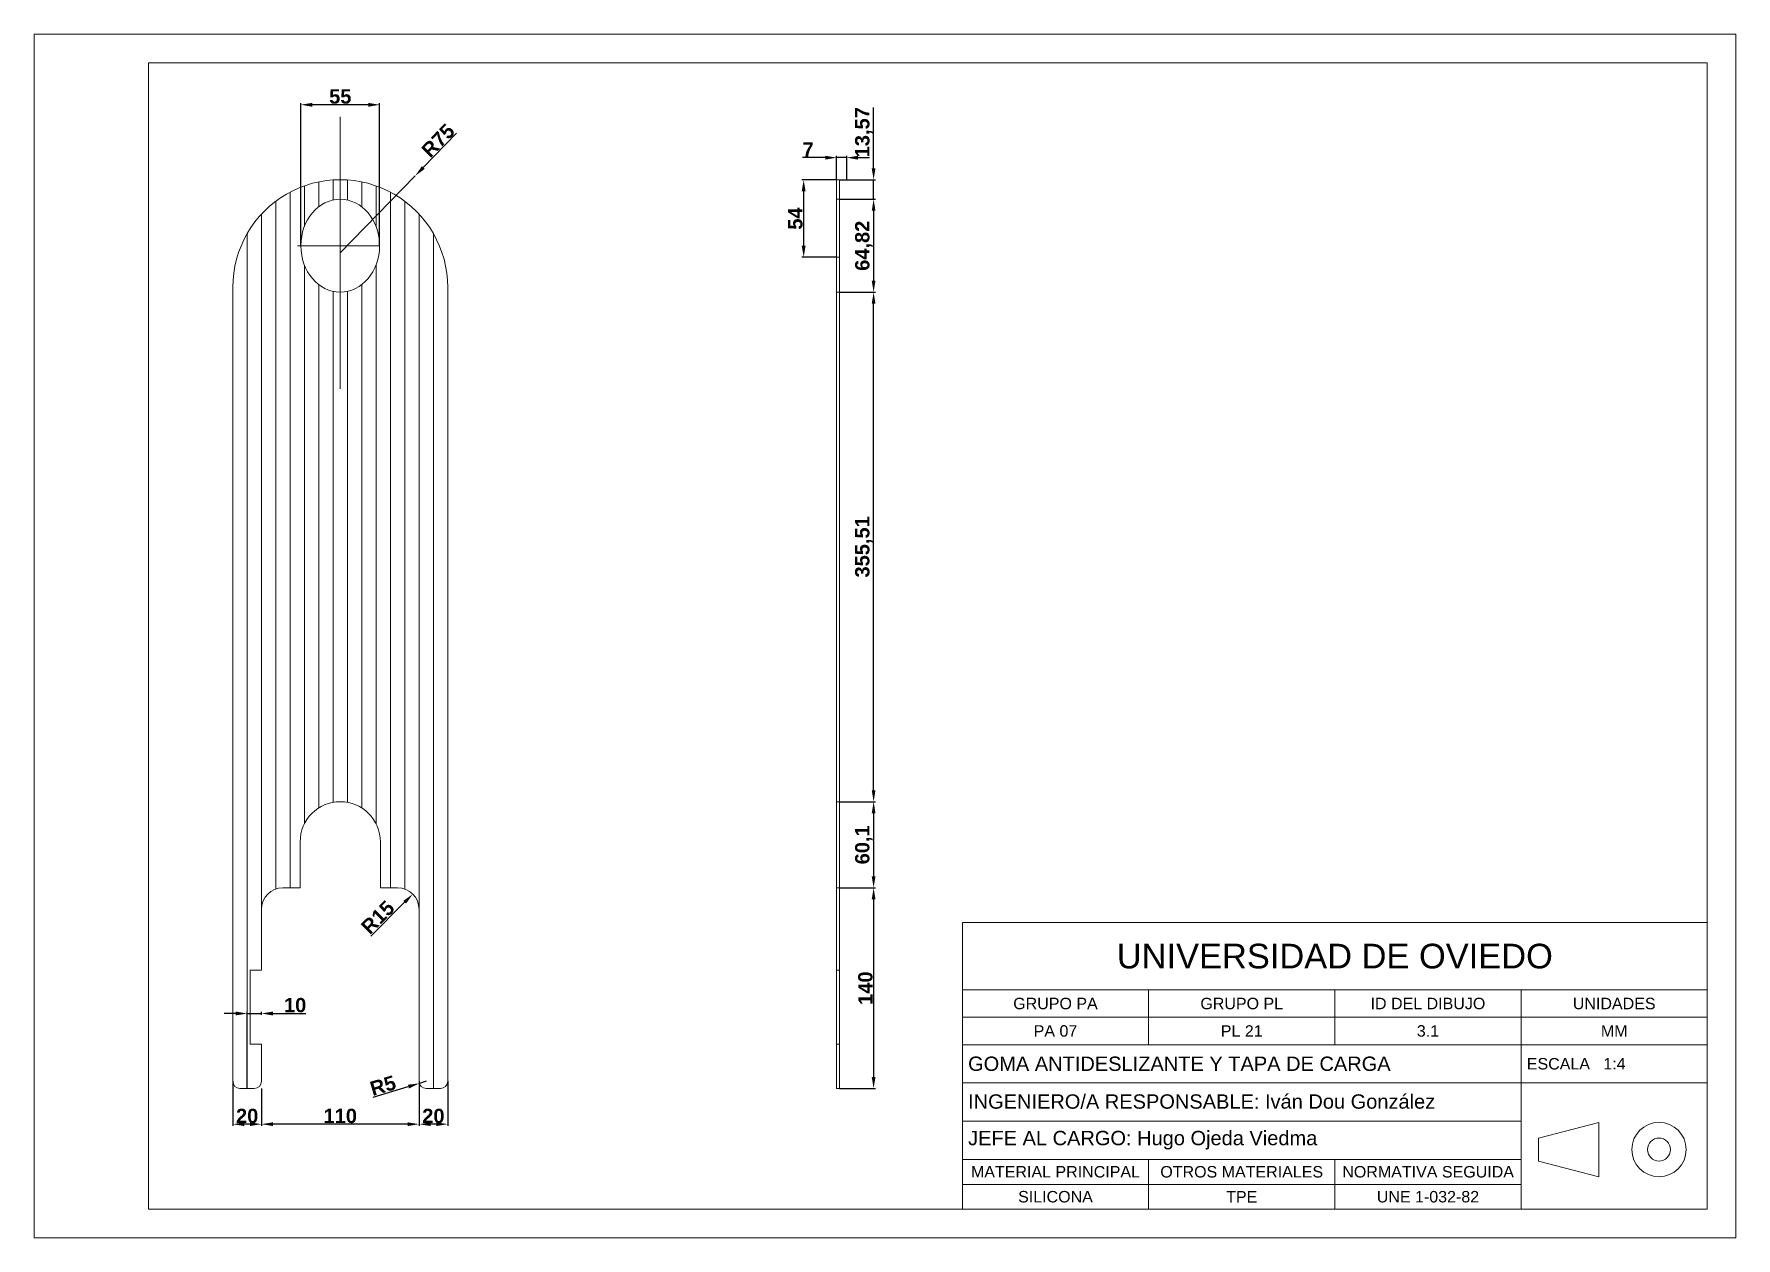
# Paper-space layout 'Goma antideslizante' of a CAD drawing. Header units: millimetres. Extents: x 0 to 297, y 0 to 210.
# The model-space entities are those that its viewports show. They can reach past a viewport. Long polylines and large blocks are cut down to what shows.
import ezdxf

# ---------------------------------------------------------------- set-up
doc = ezdxf.new("R2010")
doc.units = ezdxf.units.MM
doc.linetypes.add('TRAZO_Y_PUNTO', pattern=[25.4, 12.7, -6.35, 0, -6.35])
doc.linetypes.add('TRAZOS', pattern=[19.05, 12.7, -6.35])
for name, color, linetype, lineweight in [('01_Contornos', 7, 'Continuous', 20), ('02_Ocultas', 4, 'TRAZOS', 20), ('03_Ejes', 1, 'TRAZO_Y_PUNTO', 18), ('04_Cotas', 3, 'Continuous', 18)]:
    doc.layers.add(name, color=color, linetype=linetype, lineweight=lineweight)
doc.styles.add('EstiloCota', font='arialbd.ttf', dxfattribs={"height": 10})
doc.styles.get("Standard").update_dxf_attribs({"font": 'arial.ttf'})
doc.dimstyles.new('CotasUNE', dxfattribs={"dimtxt": 10, "dimasz": 8, "dimexe": 1.25, "dimexo": 0, "dimtad": 1, "dimtxsty": 'EstiloCota', "dimcen": 2.5, "dimclrd": 256, "dimclrt": 256, "dimadec": 0, "dimazin": 0, "dimtfac": 1, "dimtmove": 0, "dimatfit": 3, "dimfxl": 1, "dimarcsym": 0})

# ---------------------------------------------------------------- blocks, each defined once
blk = doc.blocks.new('UNE A4H')
for p, q in [((0, 210), (0, 0)), ((297, 210), (0, 210)), ((297, 0), (297, 210)), ((20, 205), (20, 5)), ((292, 205), (20, 205)), ((292, 5), (292, 205)), ((162, 55), (292, 55)), ((162, 43.27), (162, 55)), ((292, 43.27), (162, 43.27)), ((162, 43.27), (162, 5)), ((194.5, 43.27), (194.5, 33.7)), ((227, 43.27), (227, 33.7)), ((259.5, 43.27), (259.5, 33.7)), ((162, 38.49), (292, 38.49)), ((292, 33.7), (162, 33.7)), ((259.5, 33.7), (259.5, 25)), ((162, 27.04), (259.5, 27.04)), ((259.5, 27.04), (292, 27.04)), ((259.5, 25), (259.5, 5)), ((162, 20.37), (259.5, 20.37)), ((262.55, 17.42), (273.06, 20.16)), ((273.06, 10.67), (273.06, 20.16)), ((262.55, 13.41), (262.55, 17.42)), ((162, 13.7), (259.5, 13.7)), ((194.5, 5), (194.5, 13.7)), ((227, 13.7), (227, 5)), ((262.55, 13.41), (273.06, 10.67)), ((162, 9.35), (259.5, 9.35)), ((20, 5), (292, 5)), ((0, 0), (297, 0))]:
    blk.add_line(p, q)
for radius in [4.74, 2]:
    blk.add_circle((283.57, 15.42), radius)
for s, insert, char_height, width, attachment_point in [('GRUPO PA', (178.25, 40.88), 2, 32.5, 5), ('GRUPO PL', (210.75, 40.88), 2, 32.5, 5), ('ID DEL DIBUJO', (243.25, 40.88), 2, 32.5, 5), ('UNIDADES', (275.75, 40.88), 2, 32.5, 5), ('PA 07', (178.25, 36.1), 2, 32.5, 5), ('PL 21', (210.75, 36.1), 2, 32.5, 5), ('3.1', (243.25, 36.1), 2, 32.5, 5), ('MM', (275.75, 36.1), 2, 32.5, 5), ('GOMA ANTIDESLIZANTE Y TAPA DE CARGA', (163, 30.37), 2.5, 97.1143, 4), ('INGENIERO/A RESPONSABLE: Iván Dou González', (163, 23.78), 2.5, 97.2779, 4), ('JEFE AL CARGO: Hugo Ojeda Viedma', (163, 17.05), 2.5, 97.2059, 4), ('MATERIAL PRINCIPAL', (178.25, 11.53), 2, 32.5, 5), ('OTROS MATERIALES', (210.75, 11.53), 2, 32.5, 5), ('NORMATIVA SEGUIDA', (243.28, 11.53), 2, 32.44, 5), ('SILICONA', (178.25, 7.18), 2, 32.5, 5), ('TPE', (210.75, 7.18), 2, 32.5, 5), ('UNE 1-032-82', (243.25, 7.18), 2, 32.5, 5)]:
    blk.add_mtext(s, dxfattribs=dict(insert=insert, char_height=char_height, width=width, attachment_point=attachment_point))
at = {"layer": '01_Contornos'}
for s, insert, char_height, width, attachment_point in [('UNIVERSIDAD DE OVIEDO', (227, 49.14), 4.3, 130, 5), ('ESCALA   1:4', (260.5, 30.37), 2, 32.5, 4)]:
    blk.add_mtext(s, dxfattribs=dict(at, insert=insert, char_height=char_height, width=width, attachment_point=attachment_point))
blk = doc.blocks.new('*D1')
at = {"layer": '04_Cotas', "color": 0, "lineweight": -2, "transparency": 16777216}
for p, q in [((423.5, 555.6), (448.6, 555.6)), ((423.5, 200.1), (448.6, 200.1))]:
    blk.add_line(p, q, dxfattribs=at)
at = {"layer": '04_Cotas', "lineweight": -2, "transparency": 16777216}
blk.add_line((447.3, 208.1), (447.3, 547.6), dxfattribs=at)
at = {"layer": '04_Cotas', "transparency": 16777216}
for points in [[(446, 547.6), (448.6, 547.6), (447.3, 555.6)], [(446, 208.1), (448.6, 208.1), (447.3, 200.1)]]:
    blk.add_solid(points, dxfattribs=at)
at = {"layer": 'Defpoints', "color": 0, "transparency": 16777216}
for p in [(423.5, 555.6), (447.3, 555.6), (423.5, 200.1)]:
    blk.add_point(p, dxfattribs=at)
at = {"layer": '04_Cotas', "transparency": 16777216, "insert": (440.5, 377.9), "char_height": 10, "attachment_point": 5, "rotation": 90, "style": 'EstiloCota'}
blk.add_mtext('355,51', dxfattribs=at)
blk = doc.blocks.new('*D2')
at = {"layer": '04_Cotas', "color": 0, "lineweight": -2, "transparency": 16777216}
for p, q in [((423.5, 620.4), (448.6, 620.4)), ((423.5, 555.6), (448.6, 555.6))]:
    blk.add_line(p, q, dxfattribs=at)
at = {"layer": '04_Cotas', "lineweight": -2, "transparency": 16777216}
blk.add_line((447.3, 612.4), (447.3, 563.6), dxfattribs=at)
at = {"layer": '04_Cotas', "transparency": 16777216}
for points in [[(446, 612.4), (448.6, 612.4), (447.3, 620.4)], [(446, 563.6), (448.6, 563.6), (447.3, 555.6)]]:
    blk.add_solid(points, dxfattribs=at)
at = {"layer": 'Defpoints', "color": 0, "transparency": 16777216}
for p in [(423.5, 620.4), (423.5, 555.6), (447.3, 555.6)]:
    blk.add_point(p, dxfattribs=at)
at = {"layer": '04_Cotas', "transparency": 16777216, "insert": (440.5, 588), "char_height": 10, "attachment_point": 5, "rotation": 90, "style": 'EstiloCota'}
blk.add_mtext('64,82', dxfattribs=at)
blk = doc.blocks.new('*D3')
at = {"layer": '04_Cotas', "lineweight": -2, "transparency": 16777216}
for p, q in [((447.3, 642), (447.3, 684.5)), ((447.3, 620.4), (447.3, 634)), ((447.3, 612.4), (447.3, 604.4))]:
    blk.add_line(p, q, dxfattribs=at)
at = {"layer": '04_Cotas', "color": 0, "lineweight": -2, "transparency": 16777216}
for p, q in [((423.5, 634), (448.6, 634)), ((423.5, 620.4), (448.6, 620.4))]:
    blk.add_line(p, q, dxfattribs=at)
at = {"layer": '04_Cotas', "transparency": 16777216}
for points in [[(446, 642), (448.6, 642), (447.3, 634)], [(446, 612.4), (448.6, 612.4), (447.3, 620.4)]]:
    blk.add_solid(points, dxfattribs=at)
at = {"layer": 'Defpoints', "color": 0, "transparency": 16777216}
for p in [(423.5, 634), (447.3, 634), (423.5, 620.4)]:
    blk.add_point(p, dxfattribs=at)
at = {"layer": '04_Cotas', "transparency": 16777216, "insert": (440.5, 667.2), "char_height": 10, "attachment_point": 5, "rotation": 90, "style": 'EstiloCota'}
blk.add_mtext('13,57', dxfattribs=at)
blk = doc.blocks.new('*D4')
at = {"layer": '04_Cotas', "color": 0, "lineweight": -2, "transparency": 16777216}
for p, q in [((423.5, 140), (448.6, 140)), ((423.5, 0), (448.6, 0))]:
    blk.add_line(p, q, dxfattribs=at)
at = {"layer": '04_Cotas', "lineweight": -2, "transparency": 16777216}
blk.add_line((447.3, 132), (447.3, 8), dxfattribs=at)
at = {"layer": '04_Cotas', "transparency": 16777216}
for points in [[(446, 132), (448.6, 132), (447.3, 140)], [(446, 8), (448.6, 8), (447.3, 0)]]:
    blk.add_solid(points, dxfattribs=at)
at = {"layer": 'Defpoints', "color": 0, "transparency": 16777216}
for p in [(423.5, 140), (423.5, 0), (447.3, 0)]:
    blk.add_point(p, dxfattribs=at)
at = {"layer": '04_Cotas', "transparency": 16777216, "insert": (441.6, 70), "char_height": 10, "attachment_point": 5, "rotation": 90, "style": 'EstiloCota'}
blk.add_mtext('140', dxfattribs=at)
blk = doc.blocks.new('*D5')
at = {"layer": '04_Cotas', "lineweight": -2, "transparency": 16777216}
for p, q in [((413.5, 649.5), (397.7, 649.5)), ((428.5, 649.5), (421.5, 649.5)), ((436.5, 649.5), (444.5, 649.5))]:
    blk.add_line(p, q, dxfattribs=at)
at = {"layer": '04_Cotas', "color": 0, "lineweight": -2, "transparency": 16777216}
for p, q in [((421.5, 634), (421.5, 650.7)), ((428.5, 634), (428.5, 650.7))]:
    blk.add_line(p, q, dxfattribs=at)
at = {"layer": '04_Cotas', "transparency": 16777216}
for points in [[(413.5, 650.8), (413.5, 648.1), (421.5, 649.5)], [(436.5, 650.8), (436.5, 648.1), (428.5, 649.5)]]:
    blk.add_solid(points, dxfattribs=at)
at = {"layer": 'Defpoints', "color": 0, "transparency": 16777216}
for p in [(421.5, 649.5), (421.5, 634), (428.5, 634)]:
    blk.add_point(p, dxfattribs=at)
at = {"layer": '04_Cotas', "transparency": 16777216, "insert": (401.6, 655.1), "char_height": 10, "attachment_point": 5, "style": 'EstiloCota'}
blk.add_mtext('7', dxfattribs=at)
blk = doc.blocks.new('*D6')
at = {"layer": '04_Cotas', "color": 0, "lineweight": -2, "transparency": 16777216}
for p, q in [((130, 5), (130, -26.1)), ((150, 5), (150, -26.1))]:
    blk.add_line(p, q, dxfattribs=at)
at = {"layer": '04_Cotas', "lineweight": -2, "transparency": 16777216}
blk.add_line((142, -24.9), (138, -24.9), dxfattribs=at)
at = {"layer": '04_Cotas', "transparency": 16777216}
for points in [[(138, -23.6), (138, -26.2), (130, -24.9)], [(142, -23.6), (142, -26.2), (150, -24.9)]]:
    blk.add_solid(points, dxfattribs=at)
at = {"layer": 'Defpoints', "color": 0, "transparency": 16777216}
for p in [(130, 5), (150, 5), (130, -24.9)]:
    blk.add_point(p, dxfattribs=at)
at = {"layer": '04_Cotas', "transparency": 16777216, "insert": (140, -19.2), "char_height": 10, "attachment_point": 5, "style": 'EstiloCota'}
blk.add_mtext('20', dxfattribs=at)
blk = doc.blocks.new('*D7')
at = {"layer": '04_Cotas', "color": 0, "lineweight": -2, "transparency": 16777216}
for p, q in [((20, 0), (20, -26.1)), ((130, 0), (130, -26.1))]:
    blk.add_line(p, q, dxfattribs=at)
at = {"layer": '04_Cotas', "lineweight": -2, "transparency": 16777216}
blk.add_line((122, -24.9), (28, -24.9), dxfattribs=at)
at = {"layer": '04_Cotas', "transparency": 16777216}
for points in [[(28, -23.6), (28, -26.2), (20, -24.9)], [(122, -23.6), (122, -26.2), (130, -24.9)]]:
    blk.add_solid(points, dxfattribs=at)
at = {"layer": 'Defpoints', "color": 0, "transparency": 16777216}
for p in [(20, 0), (130, 0), (20, -24.9)]:
    blk.add_point(p, dxfattribs=at)
at = {"layer": '04_Cotas', "transparency": 16777216, "insert": (75, -19.2), "char_height": 10, "attachment_point": 5, "style": 'EstiloCota'}
blk.add_mtext('110', dxfattribs=at)
blk = doc.blocks.new('*D8')
at = {"layer": '04_Cotas', "color": 0, "lineweight": -2, "transparency": 16777216}
for p, q in [((0, 5), (0, -26.1)), ((20, 0), (20, -26.1))]:
    blk.add_line(p, q, dxfattribs=at)
at = {"layer": '04_Cotas', "lineweight": -2, "transparency": 16777216}
blk.add_line((12, -24.9), (8, -24.9), dxfattribs=at)
at = {"layer": '04_Cotas', "transparency": 16777216}
for points in [[(8, -23.6), (8, -26.2), (0, -24.9)], [(12, -23.6), (12, -26.2), (20, -24.9)]]:
    blk.add_solid(points, dxfattribs=at)
at = {"layer": 'Defpoints', "color": 0, "transparency": 16777216}
for p in [(0, 5), (20, 0), (0, -24.9)]:
    blk.add_point(p, dxfattribs=at)
at = {"layer": '04_Cotas', "transparency": 16777216, "insert": (10, -19.2), "char_height": 10, "attachment_point": 5, "style": 'EstiloCota'}
blk.add_mtext('20', dxfattribs=at)
blk = doc.blocks.new('*D9')
at = {"layer": '04_Cotas', "lineweight": -2, "transparency": 16777216}
for p, q in [((2, 52.3), (-6, 52.3)), ((10, 52.3), (20, 52.3)), ((28, 52.3), (51, 52.3))]:
    blk.add_line(p, q, dxfattribs=at)
at = {"layer": '04_Cotas', "color": 0, "lineweight": -2, "transparency": 16777216}
for p, q in [((10, 0), (10, 53.6)), ((20, 51.3), (20, 53.6))]:
    blk.add_line(p, q, dxfattribs=at)
at = {"layer": '04_Cotas', "transparency": 16777216}
for points in [[(2, 53.7), (2, 51), (10, 52.3)], [(28, 53.7), (28, 51), (20, 52.3)]]:
    blk.add_solid(points, dxfattribs=at)
at = {"layer": 'Defpoints', "color": 0, "transparency": 16777216}
for p in [(20, 52.3), (20, 51.3), (10, 0)]:
    blk.add_point(p, dxfattribs=at)
at = {"layer": '04_Cotas', "transparency": 16777216, "insert": (43.5, 58.1), "char_height": 10, "attachment_point": 5, "style": 'EstiloCota'}
blk.add_mtext('10', dxfattribs=at)
blk = doc.blocks.new('*D10')
at = {"layer": '04_Cotas', "color": 0, "lineweight": -2, "transparency": 16777216}
for p, q in [((47.5, 588), (47.5, 687.6)), ((102.5, 588), (102.5, 687.6))]:
    blk.add_line(p, q, dxfattribs=at)
at = {"layer": '04_Cotas', "lineweight": -2, "transparency": 16777216}
blk.add_line((94.5, 686.4), (55.5, 686.4), dxfattribs=at)
at = {"layer": '04_Cotas', "transparency": 16777216}
for points in [[(55.5, 687.7), (55.5, 685), (47.5, 686.4)], [(94.5, 687.7), (94.5, 685), (102.5, 686.4)]]:
    blk.add_solid(points, dxfattribs=at)
at = {"layer": 'Defpoints', "color": 0, "transparency": 16777216}
for p in [(47.5, 686.4), (47.5, 588), (102.5, 588)]:
    blk.add_point(p, dxfattribs=at)
at = {"layer": '04_Cotas', "transparency": 16777216, "insert": (75, 692.1), "char_height": 10, "attachment_point": 5, "style": 'EstiloCota'}
blk.add_mtext('55', dxfattribs=at)
blk = doc.blocks.new('*D11')
at = {"layer": '04_Cotas', "lineweight": -2, "transparency": 16777216}
blk.add_line((96.3, 106.3), (119.9, 129.9), dxfattribs=at)
at = {"layer": '04_Cotas', "transparency": 16777216}
blk.add_solid([(119, 130.9), (120.9, 129), (125.6, 135.6)], dxfattribs=at)
at = {"layer": 'Defpoints', "color": 0, "transparency": 16777216}
for p in [(125.6, 135.6), (115, 125)]:
    blk.add_point(p, dxfattribs=at)
at = {"layer": '04_Cotas', "transparency": 16777216, "insert": (101.2, 119.4), "char_height": 10, "attachment_point": 5, "rotation": 45, "style": 'EstiloCota'}
blk.add_mtext('R15', dxfattribs=at)
blk = doc.blocks.new('*D12')
at = {"layer": '04_Cotas', "lineweight": -2, "transparency": 16777216}
for p, q in [((97.9, -6), (122.5, 1.3)), ((135, 5), (130.2, 3.6))]:
    blk.add_line(p, q, dxfattribs=at)
at = {"layer": '04_Cotas', "transparency": 16777216}
blk.add_solid([(122.2, 2.6), (122.9, 0), (130.2, 3.6)], dxfattribs=at)
at = {"layer": 'Defpoints', "color": 0, "transparency": 16777216}
for p in [(130.2, 3.6), (135, 5)]:
    blk.add_point(p, dxfattribs=at)
at = {"layer": '04_Cotas', "transparency": 16777216, "insert": (104.8, 2), "char_height": 10, "attachment_point": 5, "rotation": 16.515, "style": 'EstiloCota'}
blk.add_mtext('R5', dxfattribs=at)
blk = doc.blocks.new('*D13')
at = {"layer": '04_Cotas', "lineweight": -2, "transparency": 16777216}
for p, q in [((156.2, 666.5), (132.9, 642.5)), ((75, 583.1), (127.3, 636.8))]:
    blk.add_line(p, q, dxfattribs=at)
at = {"layer": '04_Cotas', "transparency": 16777216}
blk.add_solid([(132, 643.5), (133.9, 641.6), (127.3, 636.8)], dxfattribs=at)
at = {"layer": 'Defpoints', "color": 0, "transparency": 16777216}
for p in [(127.3, 636.8), (75, 583.1)]:
    blk.add_point(p, dxfattribs=at)
at = {"layer": '04_Cotas', "transparency": 16777216, "insert": (143.3, 661.4), "char_height": 10, "attachment_point": 5, "rotation": 45.7555, "style": 'EstiloCota'}
blk.add_mtext('R75', dxfattribs=at)
blk = doc.blocks.new('*D14')
at = {"layer": '04_Cotas', "color": 0, "lineweight": -2, "transparency": 16777216}
for p, q in [((421.5, 634), (397.2, 634)), ((421.5, 580), (397.2, 580))]:
    blk.add_line(p, q, dxfattribs=at)
at = {"layer": '04_Cotas', "lineweight": -2, "transparency": 16777216}
blk.add_line((398.5, 588), (398.5, 626), dxfattribs=at)
at = {"layer": '04_Cotas', "transparency": 16777216}
for points in [[(397.1, 626), (399.8, 626), (398.5, 634)], [(397.1, 588), (399.8, 588), (398.5, 580)]]:
    blk.add_solid(points, dxfattribs=at)
at = {"layer": 'Defpoints', "color": 0, "transparency": 16777216}
for p in [(398.5, 634), (421.5, 634), (421.5, 580)]:
    blk.add_point(p, dxfattribs=at)
at = {"layer": '04_Cotas', "transparency": 16777216, "insert": (392.7, 607), "char_height": 10, "attachment_point": 5, "rotation": 90, "style": 'EstiloCota'}
blk.add_mtext('54', dxfattribs=at)
blk = doc.blocks.new('*D43')
at = {"layer": '04_Cotas', "color": 0, "lineweight": -2, "transparency": 16777216}
for p, q in [((423.5, 200.1), (448.6, 200.1)), ((423.5, 140), (448.6, 140))]:
    blk.add_line(p, q, dxfattribs=at)
at = {"layer": '04_Cotas', "lineweight": -2, "transparency": 16777216}
blk.add_line((447.3, 192.1), (447.3, 148), dxfattribs=at)
at = {"layer": '04_Cotas', "transparency": 16777216}
for points in [[(446, 192.1), (448.6, 192.1), (447.3, 200.1)], [(446, 148), (448.6, 148), (447.3, 140)]]:
    blk.add_solid(points, dxfattribs=at)
at = {"layer": 'Defpoints', "color": 0, "transparency": 16777216}
for p in [(423.5, 200.1), (423.5, 140), (447.3, 140)]:
    blk.add_point(p, dxfattribs=at)
at = {"layer": '04_Cotas', "transparency": 16777216, "insert": (440.5, 170), "char_height": 10, "attachment_point": 5, "rotation": 90, "style": 'EstiloCota'}
blk.add_mtext('60,1', dxfattribs=at)

msp = doc.modelspace()

# ---------------------------------------------------------------- linework, layer by layer
at = {"layer": '01_Contornos'}
for p, q in [((50, 629.795), (50, 601.518)), ((60, 632.57), (60, 615.184)), ((70, 633.918), (70, 619.89)), ((80, 633.918), (80, 619.89)), ((90, 632.57), (90, 615.184)), ((100, 629.795), (100, 601.518)), ((421.461, 0), (421.461, 634)), ((421.461, 634), (423.461, 634)), ((423.461, 634), (423.461, 0)), ((30, 619.085), (30, 139.142)), ((40, 625.417), (40, 140)), ((110, 625.417), (110, 140)), ((120, 619.085), (120, 139.142)), ((20, 610.075), (20, 125)), ((130, 610.075), (130, 125)), ((10, 596.501), (10, 0)), ((140, 596.501), (140, 0)), ((50, 574.522), (50, 184.709)), ((100, 574.522), (100, 184.709)), ((0, 559.168), (0, 5)), ((60, 560.856), (60, 195.743)), ((90, 560.856), (90, 195.743)), ((150, 559.17), (150, 5)), ((70, 556.15), (70, 199.65)), ((80, 556.15), (80, 199.65)), ((47, 140), (47, 172.1)), ((103, 172.1), (103, 140)), ((47, 140), (35, 140)), ((115, 140), (103, 140)), ((20, 125), (20, 82.556)), ((130, 5), (130, 125)), ((20, 82.556), (12, 82.556)), ((12, 82.556), (12, 32.351)), ((12, 32.351), (12, 30.937)), ((12, 30.937), (20, 30.937)), ((20, 30.937), (20, 5)), ((5, 0), (15, 0)), ((145, 0), (135, 0)), ((423.461, 0), (421.461, 0))]:
    msp.add_line(p, q, dxfattribs=at)
for centre, radius, start, end in [((75, 559.085), 75, 359.935243, 180.063696), ((75, 172.1), 28, 0, 180), ((35, 125), 15, 90, 180), ((115, 125), 15, 0, 90), ((5, 5), 5, 180, 270), ((15, 5), 5, 270, 0), ((135, 5), 5, 180, 270), ((145, 5), 5, 270, 360)]:
    msp.add_arc(centre, radius, start, end, dxfattribs=at)
msp.add_ellipse((75, 588.02), major_axis=(0, -32.41), ratio=0.84843347, dxfattribs=at)
at = {"layer": '02_Ocultas'}
for p, q in [((421.461, 620.43), (423.461, 620.43)), ((421.461, 555.61), (423.461, 555.61)), ((421.461, 200.1), (423.461, 200.1)), ((421.461, 140), (423.461, 140)), ((421.461, 82.556), (423.461, 82.556)), ((421.461, 30.937), (423.461, 30.937))]:
    msp.add_line(p, q, dxfattribs=at)
at = {"layer": '03_Ejes'}
for p, q in [((75, 488.186), (75, 677.977)), ((45.092, 588.02), (102.498, 588.02)), ((408.463, 580), (423.461, 580))]:
    msp.add_line(p, q, dxfattribs=at)

# ---------------------------------------------------------------- dimensions: what is measured, and where the dimension line sits
at = {"layer": '04_Cotas'}
for base, p1, p2, picture, middle in [((47.502, 686.364), (102.498, 588.02), (47.502, 588.02), '*D10', (75, 692.074)), ((20, 52.337), (10, 0), (20, 51.27), '*D9', (43.497, 58.067)), ((0, -24.897), (20, 0), (0, 5), '*D8', (10, -19.166)), ((20, -24.897), (130, 0), (20, 0), '*D7', (75, -19.166)), ((130, -24.897), (150, 5), (130, 5), '*D6', (140, -19.166))]:
    dim = msp.add_linear_dim(base=base, p1=p1, p2=p2, dimstyle='CotasUNE', dxfattribs=at)
    dim.commit()
    dim.dimension.update_dxf_attribs({"geometry": picture, "text_midpoint": middle})
for base, p1, p2, picture, middle in [((447.306, 634), (423.461, 620.43), (423.461, 634), '*D3', (440.545, 667.242)), ((398.474, 634), (421.461, 580), (421.461, 634), '*D14', (392.743, 607)), ((447.306, 555.61), (423.461, 620.43), (423.461, 555.61), '*D2', (440.545, 588.02)), ((447.306, 555.61), (423.461, 200.1), (423.461, 555.61), '*D1', (440.545, 377.855)), ((447.306, 140), (423.461, 200.1), (423.461, 140), '*D43', (440.545, 170.05)), ((447.306, 0), (423.461, 140), (423.461, 0), '*D4', (441.575, 70))]:
    dim = msp.add_linear_dim(base=base, p1=p1, p2=p2, angle=90, dimstyle='CotasUNE', dxfattribs=at)
    dim.commit()
    dim.dimension.update_dxf_attribs({"geometry": picture, "text_midpoint": middle})
for center, mpoint, picture, middle in [((75, 583.082), (127.329, 636.809), '*D13', (143.274, 661.364)), ((135, 5), (130.206, 3.579), '*D12', (104.776, 1.995))]:
    dim = msp.add_radius_dim(center=center, mpoint=mpoint, dimstyle='CotasUNE', dxfattribs=at)
    dim.commit()
    dim.dimension.update_dxf_attribs({"geometry": picture, "text_midpoint": middle})
dim = msp.add_linear_dim(base=(421.461, 649.452), p1=(428.461, 634), p2=(421.461, 634), dimstyle='CotasUNE', dxfattribs=at)
dim.commit()
dim.dimension.update_dxf_attribs({"geometry": '*D5', "text_midpoint": (401.559, 649.452), "dimtype": 160})
dim = msp.add_radius_dim(center=(115, 125), mpoint=(125.607, 135.607), dimstyle='CotasUNE', dxfattribs=at)
dim.commit()
dim.dimension.update_dxf_attribs({"geometry": '*D11', "text_midpoint": (105.302, 115.302), "dimtype": 164})

psp = doc.layouts.new('Goma antideslizante')

# ---------------------------------------------------------------- block references
at = {"layer": '01_Contornos'}
psp.add_blockref('UNE A4H', (0, 0), dxfattribs=at)

# ---------------------------------------------------------------- viewports
at = {"layer": '04_Cotas'}
psp.add_viewport(center=(156, 105), size=(272, 200), view_center_point=(485.246, 315.721), view_height=800.00001, dxfattribs=at)

doc.saveas('drawing.dxf')
